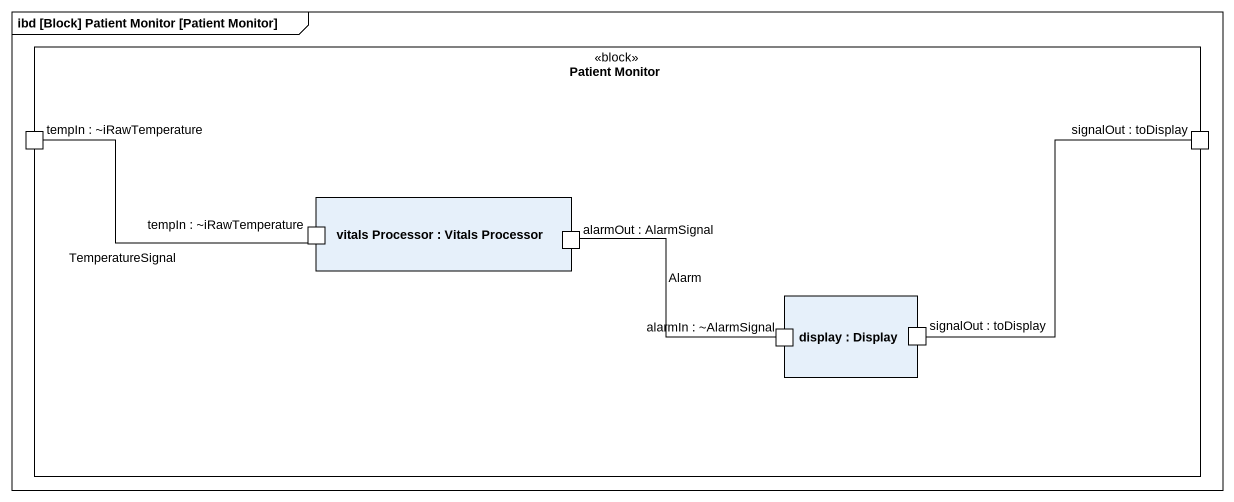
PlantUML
@startuml
mainframe ibd [Block] Patient Monitor [Patient Monitor]
rectangle "Patient Monitor" as Patient_Monitor <<block>> {
  port "tempIn : ~iRawTemperature" as tempIn_iRawTemperature
  port "signalOut : toDisplay" as signalOut_toDisplay
  rectangle "vitals Processor : Vitals Processor" as vitals_Processor {
    port "tempIn : ~iRawTemperature" as tempIn_iRawTemperature_2
    port "alarmOut : AlarmSignal" as alarmOut_AlarmSignal
  }
  rectangle "display : Display" as display {
    port "alarmIn : ~AlarmSignal" as alarmIn_AlarmSignal
    port "signalOut : toDisplay" as signalOut_toDisplay_2
  }
}
tempIn_iRawTemperature -right- tempIn_iRawTemperature_2 : TemperatureSignal
alarmOut_AlarmSignal -right- alarmIn_AlarmSignal : Alarm
signalOut_toDisplay_2 -up- signalOut_toDisplay
@enduml
